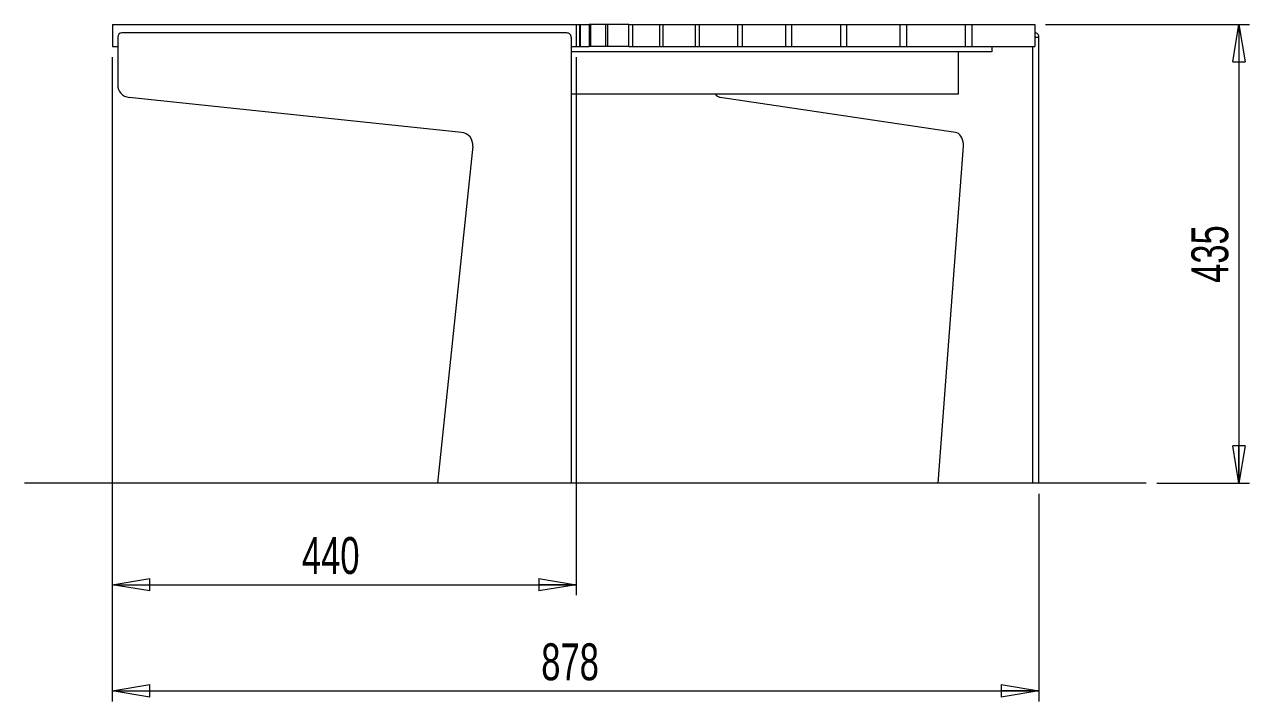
# Model space of a CAD drawing. Header units: millimetres. Extents: x 11 to 1615, y 9 to 681.
# Drawn here: x 15.9 to 132.1, y 213.5 to 277.7 of the extents above; entities that cross this region are included whole.
import ezdxf

# ---------------------------------------------------------------- set-up
doc = ezdxf.new("R2010")
doc.units = ezdxf.units.MM
doc.layers.add('HLADINA0', color=7, linetype='Continuous', lineweight=15)
doc.styles.add('SLDTEXTSTYLE0', font='TXT', dxfattribs={"width": 0.7})
doc.dimstyles.new('SLDDIMSTYLE0', dxfattribs={"dimtxt": 3.5, "dimasz": 3.556, "dimexe": 0, "dimexo": 0.0625, "dimgap": 0.875, "dimtad": 1, "dimlfac": 10, "dimrnd": 1e-09, "dimzin": 12, "dimdsep": 46, "dimtxsty": 'SLDTEXTSTYLE0', "dimblk1": 'CLOSED', "dimblk2": 'CLOSED', "dimsah": 1, "dimcen": 0.09, "dimadec": 0, "dimazin": 3, "dimtfac": 1, "dimtofl": 0, "dimtmove": 0, "dimatfit": 3, "dimldrblk": 'CLOSED', "dimfxl": 0, "dimfrac": 2, "dimtolj": 1, "dimtzin": 12, "dimarcsym": 0})
doc.dimstyles.new('SLDDIMSTYLE1', dxfattribs={"dimtxt": 3.5, "dimasz": 3.556, "dimexe": 0, "dimexo": 0.0625, "dimgap": 0.875, "dimtad": 1, "dimdec": 0, "dimlfac": 10, "dimrnd": 1e-09, "dimzin": 12, "dimdsep": 46, "dimtxsty": 'SLDTEXTSTYLE0', "dimblk1": 'CLOSED', "dimblk2": 'CLOSED', "dimsah": 1, "dimcen": 0.09, "dimadec": 0, "dimazin": 3, "dimtfac": 1, "dimtdec": 0, "dimtofl": 0, "dimtmove": 0, "dimatfit": 3, "dimldrblk": 'CLOSED', "dimfxl": 0, "dimfrac": 2, "dimtolj": 1, "dimtzin": 12, "dimarcsym": 0})

# ---------------------------------------------------------------- blocks, each defined once
blk = doc.blocks.new('_CLOSED')
at = {"color": 0, "linetype": 'ByBlock', "lineweight": -2}
for p, q in [((-1, 0.166667), (0, 0)), ((-1, 0.166667), (-1, -0.166667)), ((0, 0), (-1, -0.166667)), ((0, 0), (-1, 0))]:
    blk.add_line(p, q, dxfattribs=at)
blk = doc.blocks.new('_D')
at = {"layer": 'HLADINA0'}
for p, q in [((112.73, 277.66), (132.08, 277.66)), ((131.08, 277.66), (131.08, 234.16)), ((123.29, 234.16), (132.08, 234.16))]:
    blk.add_line(p, q, dxfattribs=at)
at = {"layer": 'HLADINA0', "xscale": 3.556, "yscale": 3.556}
for p, rotation in [((131.08, 277.66), 90.00015211344315), ((131.08, 234.16), 270.0001521134432)]:
    blk.add_blockref('_CLOSED', p, dxfattribs=dict(at, rotation=rotation))
at = {"layer": 'HLADINA0', "insert": (126.57, 253.15), "char_height": 3.5, "attachment_point": 1, "rotation": 90.0002, "style": 'SLDTEXTSTYLE0'}
blk.add_mtext('435', dxfattribs=at)
blk = doc.blocks.new('_D_1')
at = {"layer": 'HLADINA0'}
for p, q in [((24.23, 274.56), (24.23, 213.46)), ((112.1, 233.16), (112.1, 213.46)), ((24.23, 214.46), (112.1, 214.46))]:
    blk.add_line(p, q, dxfattribs=at)
at = {"layer": 'HLADINA0', "xscale": 3.556, "yscale": 3.556}
for p, rotation in [((24.23, 214.46), 180.0001521134388), ((112.1, 214.46), 0.0001521134387986108)]:
    blk.add_blockref('_CLOSED', p, dxfattribs=dict(at, rotation=rotation))
at = {"layer": 'HLADINA0', "insert": (64.91, 218.97), "char_height": 3.5, "attachment_point": 1, "rotation": 0.0002, "style": 'SLDTEXTSTYLE0'}
blk.add_mtext('878', dxfattribs=at)
blk = doc.blocks.new('_D_2')
at = {"layer": 'HLADINA0'}
for p, q in [((24.23, 274.56), (24.23, 223.53)), ((68.23, 274.56), (68.23, 223.53)), ((24.23, 224.53), (68.23, 224.53))]:
    blk.add_line(p, q, dxfattribs=at)
at = {"layer": 'HLADINA0', "xscale": 3.556, "yscale": 3.556}
for p, rotation in [((24.23, 224.53, 538.84), 180.0001521134388), ((68.23, 224.53, 538.84), 0.0001521134387986108)]:
    blk.add_blockref('_CLOSED', p, dxfattribs=dict(at, rotation=rotation))
at = {"layer": 'HLADINA0', "insert": (42.21, 229.05), "char_height": 3.5, "attachment_point": 1, "rotation": 0.0002, "style": 'SLDTEXTSTYLE0'}
blk.add_mtext('440', dxfattribs=at)

msp = doc.modelspace()

# ---------------------------------------------------------------- linework, layer by layer
at = {"color": 7, "linetype": 'Continuous', "lineweight": 15}
for p, q in [((24.231033, 277.655512), (24.231033, 275.555521)), ((24.231033, 277.655512), (68.231563, 277.655512)), ((67.34169, 276.854998), (25.141697, 276.854807)), ((68.231563, 277.655512), (68.231563, 275.555521)), ((68.231563, 277.655512), (68.535499, 277.655512)), ((68.535499, 277.655512), (68.600921, 277.655512)), ((68.535499, 277.655512), (68.535499, 275.555521)), ((68.600921, 277.655512), (68.600921, 275.555521)), ((68.600921, 277.655512), (69.441013, 277.655512)), ((69.441013, 277.655512), (69.441013, 275.555521)), ((69.598465, 277.655512), (69.441013, 277.655512)), ((69.598465, 275.555521), (69.598465, 277.655512)), ((71.041374, 277.655512), (69.598465, 277.655512)), ((71.041374, 275.555521), (71.041374, 277.655512)), ((71.236496, 277.655512), (71.041374, 277.655512)), ((71.236496, 275.555521), (71.236496, 277.655512)), ((73.20631, 277.655512), (71.236496, 277.655512)), ((73.20631, 275.555521), (73.20631, 277.655512)), ((73.20631, 277.655512), (73.556976, 277.655512)), ((73.556976, 277.655512), (73.556976, 275.555521)), ((73.556976, 277.655512), (76.114158, 277.655512)), ((76.114158, 277.655512), (76.435547, 277.655512)), ((76.114158, 277.655512), (76.114158, 275.555521)), ((76.435547, 277.655512), (76.435547, 275.555521)), ((76.435547, 277.655512), (79.501419, 277.655512)), ((79.501419, 277.655512), (79.501419, 275.555521)), ((79.501419, 277.655512), (79.890995, 277.655512)), ((79.890995, 277.655512), (79.890995, 275.555521)), ((79.890995, 277.655512), (83.518581, 277.655512)), ((83.518581, 277.655512), (83.960895, 277.655512)), ((83.518581, 277.655512), (83.518581, 275.555521)), ((83.960895, 277.655512), (83.960895, 275.555521)), ((83.960895, 277.655512), (88.070373, 277.655512)), ((88.070373, 277.655512), (88.070373, 275.555521)), ((88.070373, 277.655512), (88.655071, 277.655512)), ((88.655071, 277.655512), (93.291168, 277.655703)), ((88.655071, 277.655512), (88.655071, 275.555521)), ((93.291168, 277.655703), (93.846683, 277.655703)), ((93.291168, 277.655703), (93.291168, 275.555521)), ((93.846683, 277.655703), (93.846683, 275.555521)), ((93.846683, 277.655703), (98.929481, 277.655703)), ((98.929481, 277.655703), (98.929481, 275.555712)), ((98.929481, 277.655703), (99.537258, 277.655703)), ((99.537258, 277.655703), (99.537258, 275.555712)), ((99.537258, 277.655703), (105.102329, 277.655703)), ((105.102329, 277.655703), (105.761699, 277.655703)), ((105.102329, 277.655703), (105.102329, 275.555712)), ((105.761699, 277.655703), (105.761699, 275.555712)), ((105.761699, 277.655703), (111.730747, 277.655703)), ((111.730747, 277.655703), (111.730747, 275.555712)), ((111.730747, 276.854998), (111.820011, 276.854998)), ((24.231033, 275.555521), (24.74163, 275.555521)), ((24.74163, 276.454836), (24.74163, 271.935374)), ((67.741661, 275.555521), (68.231563, 275.555521)), ((68.231563, 275.555521), (68.535499, 275.555521)), ((68.535499, 275.555521), (68.600921, 275.555521)), ((68.600921, 275.555521), (69.441013, 275.555521)), ((69.598465, 275.555521), (69.441013, 275.555521)), ((71.041374, 275.555521), (69.598465, 275.555521)), ((71.236496, 275.555521), (71.041374, 275.555521)), ((73.20631, 275.555521), (71.236496, 275.555521)), ((73.20631, 275.555521), (73.556976, 275.555521)), ((73.556976, 275.555521), (76.114158, 275.555521)), ((76.114158, 275.555521), (76.435547, 275.555521)), ((76.435547, 275.555521), (79.501419, 275.555521)), ((79.501419, 275.555521), (79.890995, 275.555521)), ((79.890995, 275.555521), (83.518581, 275.555521)), ((83.518581, 275.555521), (83.960895, 275.555521)), ((83.960895, 275.555521), (88.070373, 275.555521)), ((88.070373, 275.555521), (88.655071, 275.555521)), ((88.655071, 275.555521), (93.291168, 275.555521)), ((93.291168, 275.555521), (93.846683, 275.555521)), ((93.846683, 275.555521), (98.929481, 275.555712)), ((98.929481, 275.555712), (99.537258, 275.555712)), ((99.537258, 275.555712), (105.102329, 275.555712)), ((105.102329, 275.555712), (105.761699, 275.555712)), ((105.761699, 275.555712), (111.730747, 275.555712)), ((107.648163, 275.555712), (107.648163, 275.055605)), ((107.648163, 275.055605), (67.741661, 275.055605)), ((57.348232, 267.427927), (25.816231, 270.741946)), ((104.187851, 267.427927), (81.890945, 270.742136))]:
    msp.add_line(p, q, dxfattribs=at)
at = {"color": 8, "linetype": 'Continuous', "lineweight": 15}
msp.add_line((111.730747, 276.455027), (112.102871, 276.455027), dxfattribs=at)
at = {"color": 7, "linetype": 'Continuous', "lineweight": 15, "flags": 128}
for points in [[(104.471283, 271.055704), (102.785091, 271.055704), (101.12484, 271.055704), (99.491005, 271.055704), (97.883968, 271.055704), (96.304016, 271.055704), (94.751434, 271.055704), (93.226795, 271.055704), (91.730194, 271.055514), (90.262203, 271.055514), (88.823013, 271.055514), (87.41291, 271.055514), (86.032371, 271.055514), (84.681492, 271.055514), (83.360748, 271.055514), (82.070427, 271.055514), (80.810718, 271.055514), (79.582004, 271.055514), (78.384571, 271.055514), (77.218513, 271.055514), (76.084308, 271.055514), (74.982147, 271.055514), (73.91222, 271.055514), (72.874717, 271.055514), (71.870117, 271.055514), (70.898323, 271.055514), (69.959812, 271.055514), (69.05468, 271.055514), (68.183212, 271.055514), (67.741661, 271.055514)], [(104.943065, 266.109186), (104.94564, 266.318232), (104.922466, 266.524798), (104.874305, 266.72259), (104.802589, 266.905505), (104.709511, 267.068201), (104.597931, 267.20534), (104.471092, 267.313105), (104.333, 267.388064), (104.187851, 267.427927)]]:
    msp.add_lwpolyline(points, dxfattribs=at)
at = {"color": 7, "linetype": 'Continuous', "lineweight": 15}
for centre, radius, start, end in [((25.141652, 276.454836), 0.4, 90.00015211, 180), ((67.341652, 276.454948), 0.4, 0, 90.00015211), ((111.749697, 276.505267), 0.356729, 351.90382359, 78.63213514), ((25.941652, 271.935322), 1.2, 180, 264.00015211), ((82.037754, 271.507974), 0.779782, 215.46737454, 259.14818391), ((57.222791, 266.234407), 1.2, 354, 84.00015211)]:
    msp.add_arc(centre, radius, start, end, dxfattribs=at)
at = {"layer": 'HLADINA0'}
for p, q in [((67.741652, 276.454948), (67.741652, 234.15566)), ((111.537269, 234.15566), (111.537269, 275.55566)), ((112.102937, 234.15566), (112.102904, 276.455065)), ((104.471292, 271.055642), (104.471292, 275.055642)), ((58.416217, 266.108973), (55.057789, 234.15566)), ((102.568247, 234.15566), (104.943042, 266.109096)), ((122.291866, 234.15566), (15.900243, 234.15566))]:
    msp.add_line(p, q, dxfattribs=at)

# ---------------------------------------------------------------- dimensions: what is measured, and where the dimension line sits
for base, p1, p2, angle, dimstyle, picture, middle in [((131.082251, 234.155683), (111.730713, 277.655661), (122.291866, 234.15566), 270.00015211, 'SLDDIMSTYLE0', '_D', (131.08219, 256.995489)), ((68.231672, 224.534009), (24.231008, 275.555428), (68.231537, 275.555545), 0.00015211, 'SLDDIMSTYLE1', '_D_2', (46.233248, 224.53395))]:
    dim = msp.add_linear_dim(base=base, p1=p1, p2=p2, angle=angle, dimstyle=dimstyle, dxfattribs=at)
    dim.commit()
    dim.dimension.update_dxf_attribs({"geometry": picture, "text_midpoint": middle, "dimtype": 160})
dim = msp.add_linear_dim(base=(112.102989, 214.455596), p1=(24.231008, 275.555428), p2=(112.102937, 234.15566), angle=0.00015211, text='878', dimstyle='SLDDIMSTYLE0', dxfattribs=at)
dim.commit()
dim.dimension.update_dxf_attribs({"geometry": '_D_1', "text_midpoint": (68.589296, 214.455481), "dimtype": 160})

doc.saveas('drawing.dxf')
